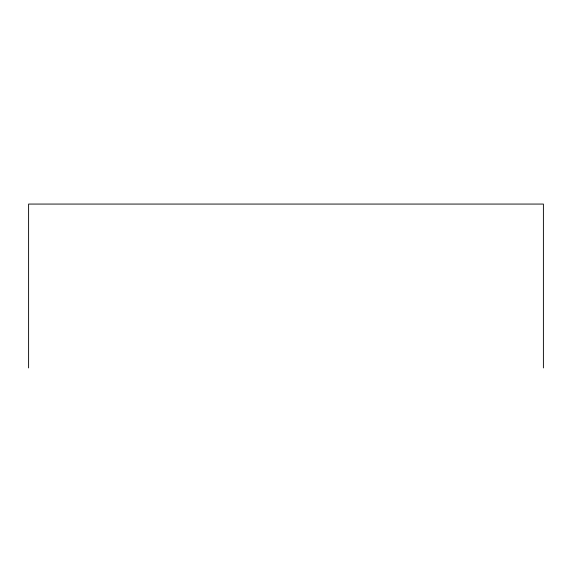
<?xml version="1.0" encoding="UTF-8"?>
<svg xmlns="http://www.w3.org/2000/svg" width="572" height="572" viewBox="0 0 572 572"><rect width="100%" height="100%" fill="white"/><g stroke="black" fill="none" stroke-linecap="round" stroke-linejoin="round"><path stroke-width="0.86" d="M543.4 367.932L543.4 204.068L28.6 204.068L28.6 367.932"/></g></svg>
